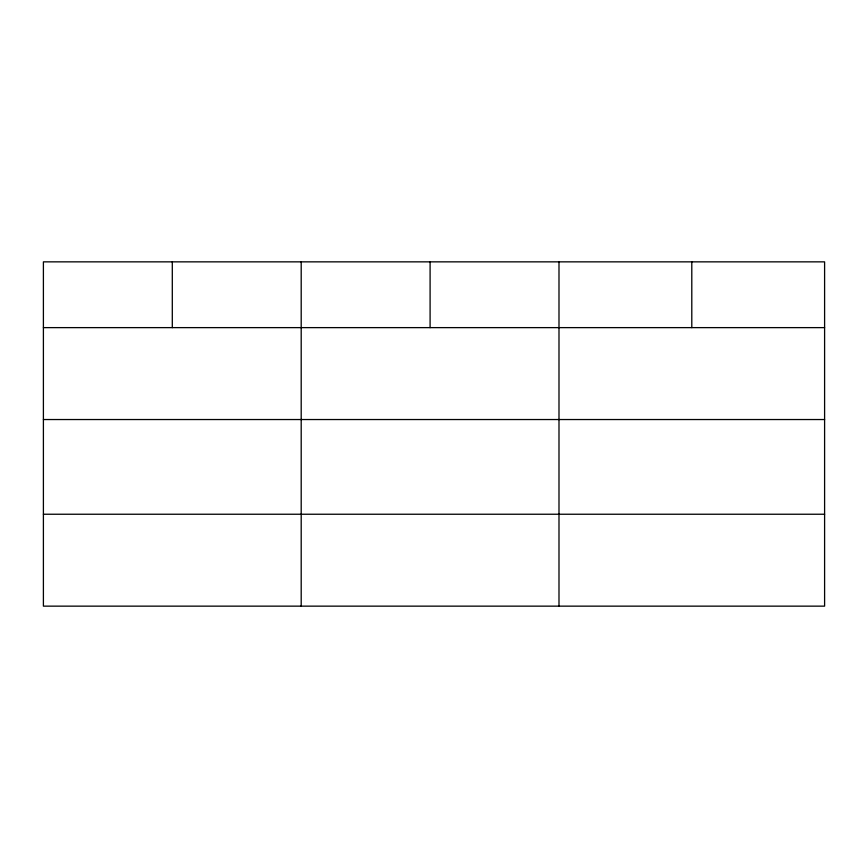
<?xml version="1.0" encoding="UTF-8"?>
<svg xmlns="http://www.w3.org/2000/svg" width="868" height="868" viewBox="0 0 868 868"><rect width="100%" height="100%" fill="white"/><g stroke="black" fill="none" stroke-linecap="round" stroke-linejoin="round"><path stroke-width="1.3" d="M824.6 419.537L824.6 261.854L43.4 261.854L43.4 606.146L824.6 606.146L824.6 419.537L43.4 419.537M43.4 327.627L824.6 327.627M43.4 514.236L824.6 514.236M691.796 261.854L691.796 327.627M558.992 261.854L558.992 606.146M430.094 261.854L430.094 327.627M301.196 261.854L301.196 606.146M172.298 261.854L172.298 327.627"/></g></svg>
